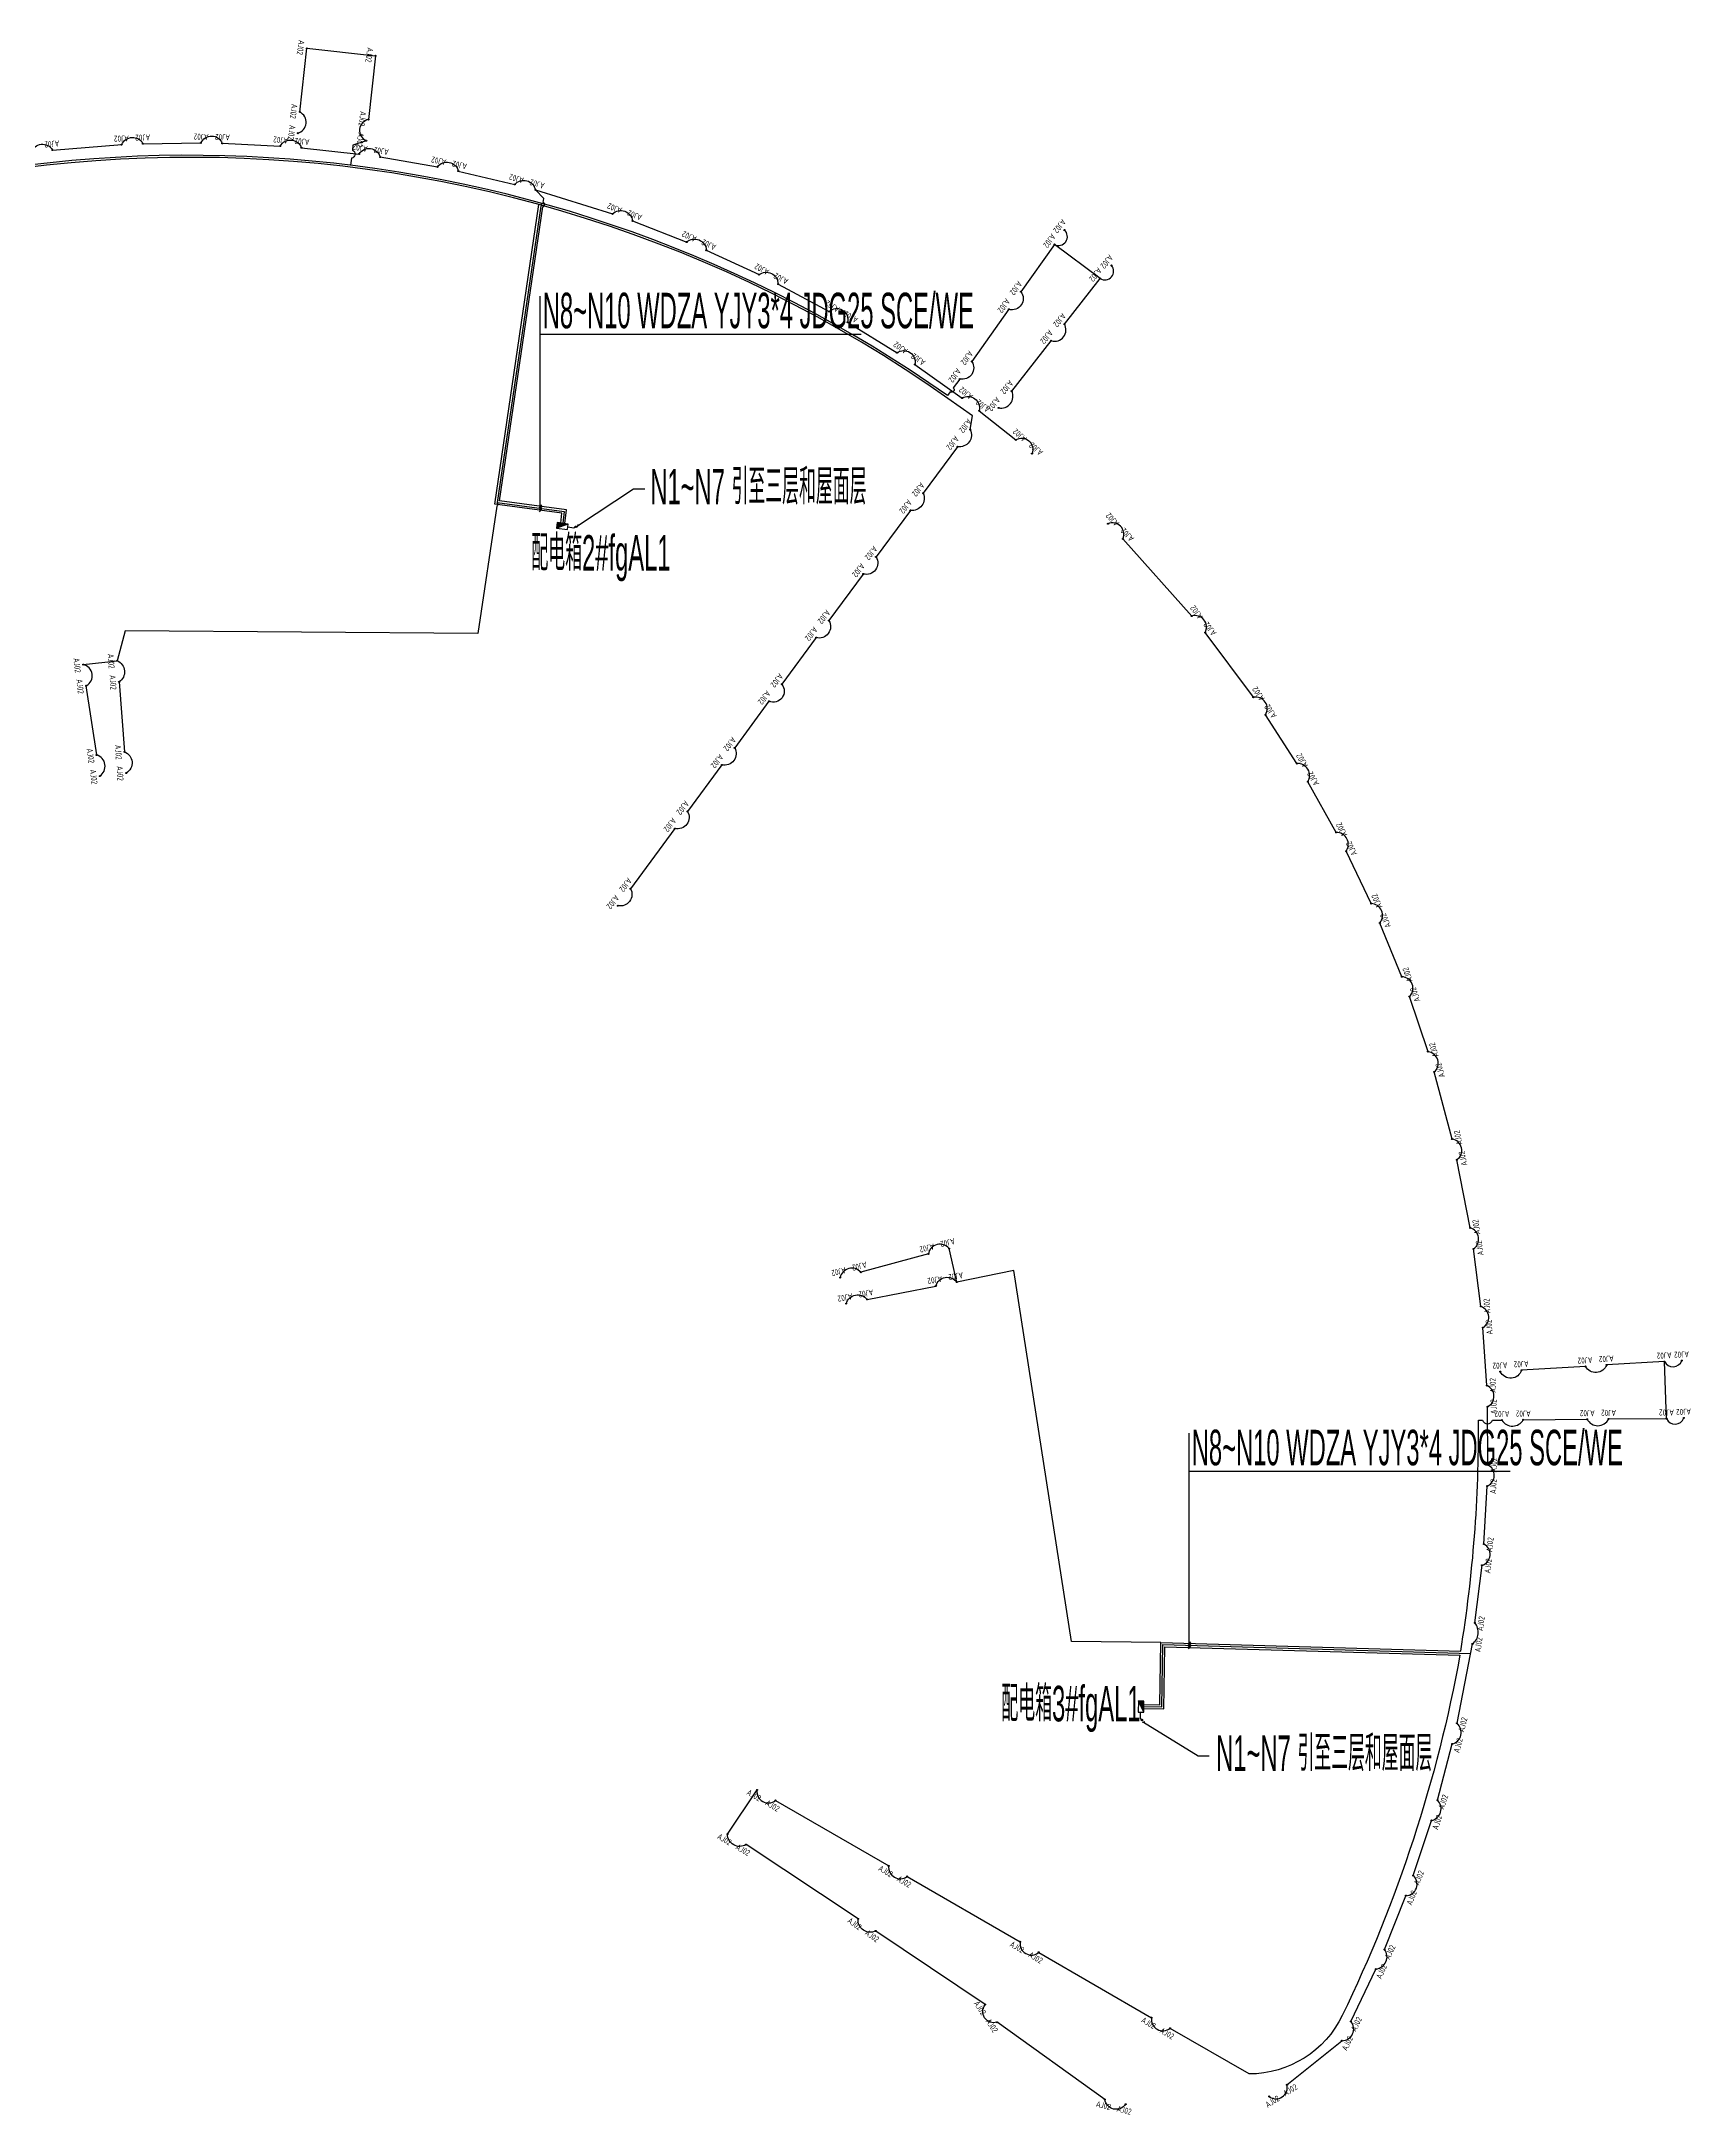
# Model space of a CAD drawing. Header units: inches. Extents: x -187843 to 1582678, y -554589 to 1835338.
# Drawn here: x -27902 to 134426, y 1631089 to 1835338 of the extents above; entities that cross this region are included whole.
import ezdxf
from ezdxf import colors
from ezdxf.entities.mleader import LeaderData, LeaderLine
from ezdxf.enums import TextEntityAlignment as Align
from ezdxf.math import Vec2, Vec3

# ---------------------------------------------------------------- set-up
doc = ezdxf.new("R2010")
doc.units = ezdxf.units.IN
doc.header["$MEASUREMENT"] = 0
doc.layers.get('0').update_dxf_attribs({"color": 253})
for name, color, linetype in [('0-AJ02', 1, 'Continuous'), ('0-L-灯具', 1, 'Continuous'), ('0-L-电箱', 90, 'Continuous'), ('0-LIGHT-TXT', 90, 'Continuous'), ('LT-220V', 5, 'Continuous'), ('强电220V', 1, 'Continuous')]:
    doc.layers.add(name, color=color, linetype=linetype)
doc.styles.add('GBZITI', font='gbenor.shx', dxfattribs={"height": 350, "bigfont": 'gbcbig.shx'})
doc.styles.add('SMDEI', font='smsim.shx', dxfattribs={"width": 0.75, "bigfont": 'smfs.shx'})
doc.styles.get("Standard").update_dxf_attribs({"font": 'arial.ttf'})

# ---------------------------------------------------------------- blocks, each defined once
blk = doc.blocks.new('AJ02')
at = {"layer": '0-AJ02', "color": 1}
for p, q in [((-9, -9), (9, 9)), ((9, -9), (-9, 9))]:
    blk.add_line(p, q, dxfattribs=at)
for radius in [25, 12.5]:
    blk.add_circle((0, 0), radius, dxfattribs=at)
at = {"layer": '0-AJ02', "style": 'GBZITI', "width": 0.8}
blk.add_text('AJ02', height=300, rotation=360, dxfattribs=at).set_placement((0, -450, 0), align=Align.CENTER)
blk = doc.blocks.new('A$C6D811006')
at = {"layer": '强电220V'}
h = blk.add_hatch(dxfattribs=at)
h.set_pattern_fill('ANGLE', color=256, angle=-47.18273)
h.set_pattern_definition([(312.81726666, (-1537605.358, 1188511.7405), (5.123672646, 4.747441797), [5.08, -1.905]), (42.81726666, (-1537605.358, 1188511.7405), (-4.747441797, 5.123672646), [5.08, -1.905])])
h.paths.add_polyline_path([(-583, 176), (-182, -196), (161, 980)])
blk.add_line((161, 980), (-182, -196), dxfattribs=at)
blk.add_lwpolyline([(161, 980), (-583, 176), (-182, -196), (563, 608)], close=True, dxfattribs=at)
blk = doc.blocks.new('引出')
at = {"layer": '0-L-电箱', "lineweight": -2}
h = blk.add_hatch(color=256, dxfattribs=at)
h.dxf.hatch_style = 1
h.paths.add_polyline_path([(75, 0, 1), (-75, 0, 1)])
blk.add_lwpolyline([(0, 0, 0, 0, 0), (-110, -329, 200, 0, 0), (-281, -841, 0, 0, 0)], format="xyseb", dxfattribs=at)
blk.add_circle((0, 0), 75, dxfattribs=at)
blk = doc.blocks.new('_Oblique')
at = {"color": 0, "linetype": 'ByBlock', "lineweight": -2}
blk.add_line((-0.5, -0.5), (0.5, 0.5), dxfattribs=at)

msp = doc.modelspace()

# ---------------------------------------------------------------- linework, layer by layer
at = {"layer": '0-LIGHT-TXT', "color": 7}
for points in [[(21228, 1789136), (21228, 1789136), (21228, 1810236)], [(21228, 1806502), (52848, 1806502)], [(21349, 1789680), (21108, 1789401)], [(21349, 1789478), (21108, 1789199)], [(21349, 1789276), (21108, 1788997)], [(85152, 1677110), (85152, 1677110), (85152, 1698210)], [(85152, 1694476), (116772, 1694476)], [(85271, 1677450), (85030, 1677171)], [(85273, 1677650), (85032, 1677371)], [(85273, 1677250), (85032, 1676971)]]:
    msp.add_lwpolyline(points, dxfattribs=at)
at = {"layer": 'LT-220V'}
for points in [[(-2660, 1826303), (-2660, 1826303, 0.6845578), (-2454, 1828382), (-1765, 1834664), (4993, 1833913), (4307, 1827650, 0.7359959), (4090, 1825563)], [(-28901, 1824405, -0.6585065), (-26818, 1824642), (-20002, 1825178, -0.6290126), (-17912, 1825268), (-12195, 1825344, -0.6525558), (-10090, 1825308), (-4389, 1825026, -0.6503386), (-2301, 1824870), (3381, 1824248, -0.6564915), (5456, 1823956), (11105, 1822986, -0.6326597), (13153, 1822569), (18721, 1821252, -0.6244172), (20750, 1820716), (28342, 1818351, -0.6177557), (30321, 1817655), (35649, 1815579, -0.6330544), (37581, 1814764), (42772, 1812366, -0.6175423), (44652, 1811434), (49685, 1808729, -0.7423897), (51505, 1807679), (56365, 1804667, -0.6913697), (58117, 1803512), (62783, 1800210, -0.6624405), (64465, 1798964, -0.6624405)], [(62549, 1802081), (61903, 1801218, -0.9322325), (61594, 1800809), (61337, 1800444, 0.2753922), (-70923, 1810616), (-71182, 1811138, 0.8652331), (-71492, 1811763), (-71967, 1812719)], [(4090, 1825563), (2781, 1825123), (2719, 1824620, -0.8133335), (2624, 1823851), (2538, 1823148)], [(63579, 1797098), (63787, 1798448), (61385, 1800166, 0.3158976), (-87201, 1800740), (-86885, 1799675)], [(23634, 1787841), (23812, 1789193), (17219, 1790078), (21466, 1819050, 0.7315775), (21529, 1819486), (21583, 1819850), (20750, 1820716)], [(21315, 1819406), (21300, 1819297, -0.9109868), (21271, 1819099), (16992, 1789907), (23587, 1789022), (23435, 1787867)], [(71866, 1815338, 0.892792), (72850, 1816762, 2.7403972)], [(66379, 1799233), (66379, 1799233, 0.625187), (67662, 1800887), (71562, 1805844, 0.6822373), (72849, 1807501), (76383, 1811982), (71866, 1815338), (68573, 1810679, -0.7307948), (67383, 1808950), (63744, 1803799, -0.6676709), (62549, 1802081)], [(76383, 1811982, 0.8621714), (77495, 1813265, 1.0095611)], [(64461, 1798950), (68059, 1796088, -0.7273755), (69663, 1794734)], [(63579, 1797098, -0.6079302), (62330, 1795413), (58938, 1790827, -0.5914911), (57689, 1789141), (54298, 1784556, -0.6786558), (53048, 1782870), (49657, 1778284, -0.6710752), (48408, 1776598), (45016, 1772013, -0.7729744), (43756, 1770326), (40376, 1765741, -0.6493095), (39125, 1764067), (35733, 1759483, -0.6587459), (34486, 1757784), (30109, 1751867, -0.6548937), (28858, 1750191)], [(16992, 1789907), (16980, 1789828, -0.7393563), (16941, 1789567), (15072, 1776996), (-19665, 1777286), (-20435, 1774321)], [(93019, 1632877, 0.7124525), (94777, 1634022), (100182, 1638366, 0.6506704), (101068, 1640268), (103534, 1645424, 0.5942849), (104378, 1647352), (106492, 1652651, 0.6764213), (107206, 1654630), (109003, 1660063, 0.6072073), (109599, 1662058), (111048, 1667600, 0.6044069), (111524, 1669637), (113048, 1677449, 0.4256092), (113279, 1679534), (113989, 1685202, 0.6694701), (114172, 1687290), (114497, 1693006, 0.6454432), (114551, 1695096), (114526, 1700815, 0.6439391), (114449, 1702915), (114079, 1708617, 0.6413023), (113879, 1710704), (113154, 1716380, 0.6267796), (112829, 1718448), (111516, 1725159, 0.6731594), (111042, 1727202), (109282, 1733808, 0.6465997), (108672, 1735806), (106831, 1741228, 0.6649376), (106089, 1743191), (103931, 1748485, 0.616101), (103071, 1750399), (100594, 1755551, 0.623272), (99618, 1757409), (96831, 1762401, 0.6130877), (95744, 1764195), (92658, 1769007, 0.6590866), (91474, 1770730), (86713, 1777097, 0.669536), (85397, 1778730), (78612, 1786325, 0.6756955), (77145, 1787826)], [(-22159, 1762962, 0.6389392), (-22464, 1765038), (-23495, 1771863, 0.7083086), (-23789, 1773940), (-20435, 1774323, -0.5937462), (-20254, 1772232), (-19729, 1765355, -0.6309658), (-19553, 1763258)], [(51360, 1710988, -0.6047096), (53417, 1711403), (60193, 1712719, -0.627785), (62254, 1713100), (61492, 1716410, 0.6487922), (59463, 1715882), (52797, 1714081, 0.6222254), (50769, 1713553)], [(80681, 1671482), (82240, 1671454), (82361, 1677591), (111888, 1676739, 0.0425255), (113639, 1699508), (114045, 1699509, 0.7705129), (115008, 1699510), (115952, 1699511, 0.5832094), (118050, 1699547), (124338, 1699602, 0.61963), (126450, 1699617), (132157, 1699652), (131959, 1705275), (126266, 1704939, -0.6361239), (124171, 1704791), (117880, 1704426, -0.6809613), (115786, 1704282)], [(131959, 1705275, 0.6405286), (133657, 1705356, 6.1894662)], [(132157, 1699652, 0.678511), (133866, 1699721, 2.8612879)], [(80674, 1671082), (82632, 1671048), (82753, 1677180), (111816, 1676341, -0.0677824), (100225, 1640854, -0.2866999), (91052, 1635087), (83271, 1639579)], [(78885, 1632099, -0.6834994), (76839, 1632565), (66215, 1640179, -0.7286946), (65049, 1641923), (54265, 1649171, -0.5898882), (52542, 1650370), (41498, 1657682, -0.5903656), (39672, 1658716), (42580, 1663068, 0.6807481), (44405, 1662033), (55549, 1655584, 0.6535784), (57351, 1654544), (68499, 1648108, 0.6916068), (70324, 1647054), (81441, 1640632, 0.6892756), (83267, 1639597)]]:
    msp.add_lwpolyline(points, format="xyb", dxfattribs=at)
for points in [[(23237, 1787893), (23363, 1788850), (16764, 1789735), (21092, 1819260)], [(24731, 1787522), (24538, 1787396), (23936, 1787477)], [(82361, 1677591), (73542, 1677683), (67879, 1714261), (62254, 1713100)], [(80677, 1671282), (82436, 1671251), (82557, 1677385), (112865, 1676511)], [(80492, 1669954), (80344, 1670130), (80351, 1670738)]]:
    msp.add_lwpolyline(points, dxfattribs=at)

# ---------------------------------------------------------------- block references
at = {"layer": '0-AJ02'}
for p, xscale, yscale, zscale, rotation in [((-1772, 1834658), 2, 2, 2, 261.893897204169), ((4986, 1833922), 2, 2, 2, 261.8462137166467), ((-2461, 1828392), 2, 2, 2, 263.3801543611377), ((4307, 1827650), 2, 2, 2, 262.8848852670366), ((-20008, 1825172), 2, 2, 2, 181.4507447161011), ((-17912, 1825268), 2, 2, 2, 181.4507447161011), ((-12195, 1825344), 2, 2, 2, 177.619667640766), ((-10097, 1825301), 2, 2, 2, 177.619667640766), ((-2660, 1826303), 2, 2, 2, 263.3801543611377), ((4090, 1825563), 2, 2, 2, 262.8848852670366), ((-26820, 1824639), 2, 2, 2, 185.3648744532325), ((-4389, 1825026), 2, 2, 2, 174.6566234831314), ((-2296, 1824874), 2, 2, 2, 174.6566234831314), ((3388, 1824252), 2, 2, 2, 170.4259654672876), ((5463, 1823946), 2, 2, 2, 170.4259654672876), ((11098, 1822981), 2, 2, 2, 167.5255962713204), ((13156, 1822570), 2, 2, 2, 167.5255962713204), ((18721, 1821252), 1.999999999999999, 1.999999999999999, 1.999999999999999, 164.0245166152528), ((20750, 1820716), 1.999999999999999, 1.999999999999999, 1.999999999999999, 164.0245166152528), ((28342, 1818351), 2, 2, 2, 159.4201950046494), ((30321, 1817655), 2, 2, 2, 159.4201950046494), ((35649, 1815579), 2, 2, 2, 155.9199137308889), ((37582, 1814763), 2, 2, 2, 155.9199137308889), ((71866, 1815338), 2, 2, 2, 233.8484590019873), ((72850, 1816762), 2, 2, 2, 231.1872166492314), ((77495, 1813265), 2, 2, 2, 231.1872166492314), ((42772, 1812366), 2, 2, 2, 152.4196324571285), ((44652, 1811434), 2, 2, 2, 152.4196324571285), ((76383, 1811982), 2, 2, 2, 231.1872166492314), ((49686, 1808725), 2, 2, 2, 148.9193511833681), ((67383, 1808950), 2, 2, 2, 234.2827800885489), ((68573, 1810679), 2, 2, 2, 234.2827800885489), ((51505, 1807679), 2, 2, 2, 148.9193511833681), ((72849, 1807501), 2, 2, 2, 230.9766882799377), ((56365, 1804667), 2, 2, 2, 145.4190699096076), ((71562, 1805844), 2, 2, 2, 230.9766882799377), ((58117, 1803513), 2, 2, 2, 145.4190699096076), ((63743, 1803806), 2, 2, 2, 234.108320829997), ((62549, 1802081), 2, 2, 2, 234.108320829997), ((67661, 1800894), 2, 2, 2, 231.160772770663), ((62783, 1800210), 2, 2, 2, 141.9187886358473), ((64461, 1798950), 2, 2, 2, 141.9187886358473), ((66379, 1799233), 2, 2, 2, 231.160772770663), ((63579, 1797098), 2, 2, 2, 232.2722416962126), ((62330, 1795413), 2, 2, 2, 232.2722416962126), ((68059, 1796086), 2, 2, 2, 138.6782152827912), ((69663, 1794734), 2, 2, 2, 138.6782152827912), ((58938, 1790827), 2, 2, 2, 232.2722416962126), ((57689, 1789141), 2, 2, 2, 232.2722416962126), ((77145, 1787825), 2, 2, 2, 133.1764205632809), ((78612, 1786325), 2, 2, 2, 133.1764205632809), ((54298, 1784556), 2, 2, 2, 232.2722416962126), ((53048, 1782870), 2, 2, 2, 232.2722416962126), ((49657, 1778284), 2, 2, 2, 232.2722416962126), ((85397, 1778730), 2, 2, 2, 127.6746258437707), ((48408, 1776598), 2, 2, 2, 232.2722416962126), ((86713, 1777097), 2, 2, 2, 127.6746258437707), ((-23789, 1773940), 2, 2, 2, 276.8523613378351), ((-20434, 1774322), 2, 2, 2, 273.7390710249342), ((45016, 1772013), 2, 2, 2, 232.2722416962126), ((-23495, 1771863), 2, 2, 2, 276.8523613378351), ((-20254, 1772232), 2, 2, 2, 273.7390710249342), ((43767, 1770327), 2, 2, 2, 232.2722416962126), ((91462, 1770732), 2, 2, 2, 123.5361699286528), ((92657, 1769008), 2, 2, 2, 123.5361699286528), ((-22464, 1765038), 2, 2, 2, 277.169191210485), ((-19722, 1765349), 2, 2, 2, 273.4404144653945), ((39127, 1764055), 2, 2, 2, 232.2722416962126), ((40376, 1765741), 2, 2, 2, 232.2722416962126), ((95744, 1764195), 2, 2, 2, 120.0357945219148), ((-22159, 1762962), 2, 2, 2, 277.169191210485), ((-19553, 1763258), 2, 2, 2, 273.4404144653945), ((96831, 1762401), 2, 2, 2, 120.0357945219148), ((34486, 1757784), 2, 2, 2, 232.2722416962126), ((35735, 1759470), 2, 2, 2, 232.2722416962126), ((99618, 1757409), 2, 2, 2, 116.535419115177), ((100594, 1755551), 2, 2, 2, 116.535419115177), ((30109, 1751867), 2, 2, 2, 232.2722416962126), ((28859, 1750181), 2, 2, 2, 232.2722416962126), ((103071, 1750399), 2, 2, 2, 113.0350437084393), ((103931, 1748485), 2, 2, 2, 113.0350437084393), ((106089, 1743191), 2, 2, 2, 109.5346683017018), ((106831, 1741228), 2, 2, 2, 109.5346683017018), ((108661, 1735812), 2, 2, 2, 106.0342928949642), ((109282, 1733808), 2, 2, 2, 106.0342928949642), ((111042, 1727202), 2, 2, 2, 101.878572126404), ((111516, 1725159), 2, 2, 2, 101.878572126404), ((112824, 1718452), 2, 2, 2, 97.86487445324337), ((59461, 1715880), 2, 2, 2, 193.4448684667964), ((61492, 1716410), 2, 2, 2, 193.4448684667964), ((113154, 1716380), 2, 2, 2, 97.86487445324337), ((50767, 1713550), 2, 2, 2, 193.4686619086705), ((52797, 1714081), 2, 2, 2, 193.4686619086705), ((60191, 1712721), 2, 2, 2, 189.2191159319732), ((62254, 1713100), 2, 2, 2, 189.2191159319732), ((51360, 1710988), 2, 2, 2, 190.2007526325535), ((53417, 1711403), 2, 2, 2, 190.2007526325535), ((113874, 1710708), 2, 2, 2, 94.36487445324374), ((114077, 1708620), 2, 2, 2, 94.36487445324374), ((124171, 1704791), 2, 2, 2, 182.8999174625142), ((126264, 1704941), 2, 2, 2, 182.8999174625142), ((131959, 1705275), 2, 2, 2, 182.4655963759527), ((133668, 1705368), 2, 2, 2, 182.4655963759527), ((114449, 1702915), 2, 2, 2, 90.86487445324421), ((115786, 1704282), 2, 2, 2, 182.7254582039624), ((117879, 1704425), 2, 2, 2, 182.7254582039624), ((114524, 1700818), 2, 2, 2, 90.86487445324421), ((115952, 1699511), 2, 2, 2, 179.7779101446284), ((118050, 1699547), 2, 2, 2, 179.7779101446284), ((124352, 1699588), 2, 2, 2, 179.5938256539031), ((126450, 1699617), 2, 2, 2, 179.5938256539031), ((132157, 1699652), 2, 2, 2, 179.8043540231968), ((133866, 1699721), 2, 2, 2, 182.4655963759527), ((114547, 1695101), 2, 2, 2, 87.3648744532449), ((114494, 1693003), 2, 2, 2, 87.3648744532449), ((114168, 1687295), 2, 2, 2, 83.86487445324526), ((113987, 1685205), 2, 2, 2, 83.86487445324526), ((113279, 1679534), 2, 2, 2, 82.50545152444262), ((113048, 1677449), 2, 2, 2, 82.50545152444262), ((111519, 1669645), 2, 2, 2, 75.84032294065419), ((111048, 1667600), 2, 2, 2, 75.84032294065419), ((42580, 1663068), 2, 2, 2, 329.2812032585305), ((109592, 1662072), 2, 2, 2, 72.34032294065914), ((44405, 1662033), 2, 2, 2, 329.2812032585305), ((108997, 1660060), 2, 2, 2, 72.34032294065914), ((39672, 1658716), 2, 2, 2, 329.2812032585305), ((41498, 1657682), 2, 2, 2, 329.2812032585305), ((55544, 1655583), 2, 2, 2, 329.2812032585305), ((57370, 1654549), 2, 2, 2, 329.2812032585305), ((107206, 1654630), 2, 2, 2, 68.8403229406642), ((106489, 1652658), 2, 2, 2, 68.8403229406642), ((52542, 1650370), 1.999999999999999, 1.999999999999999, 1.999999999999999, 323.9881409791801), ((54265, 1649171), 1.999999999999999, 1.999999999999999, 1.999999999999999, 323.9881409791801), ((68494, 1648106), 2, 2, 2, 329.2812032585305), ((70319, 1647072), 2, 2, 2, 329.2812032585305), ((104370, 1647349), 2, 2, 2, 65.34032294066935), ((103534, 1645424), 2, 2, 2, 65.34032294066935), ((65049, 1641923), 2, 2, 2, 302.5740209392996), ((66215, 1640179), 2, 2, 2, 302.5740209392996), ((81441, 1640632), 2, 2, 2, 329.2812032585305), ((101068, 1640268), 2, 2, 2, 63.82999878847286), ((83267, 1639597), 2, 2, 2, 329.2812032585305), ((100182, 1638366), 2, 2, 2, 63.82999878847286), ((94777, 1634022), 2, 2, 2, 31.86523104745615), ((76839, 1632565), 2, 2, 2, 345.9786246154897), ((78885, 1632099), 2, 2, 2, 345.9786246154897), ((93019, 1632877), 2, 2, 2, 31.86523104745615)]:
    msp.add_blockref('AJ02', p, dxfattribs=dict(at, xscale=xscale, yscale=yscale, zscale=zscale, rotation=rotation))
at = {"layer": '0-L-灯具'}
for p, rotation in [((24731, 1787522), 139.3369454356261), ((80492, 1669954), 56.30535645199185)]:
    msp.add_blockref('引出', p, dxfattribs=dict(at, rotation=rotation))
at = {"layer": '0-L-电箱'}
for p, rotation in [((23085, 1787362), 305.1947218098867), ((80133, 1671568), 222.1631328262523)]:
    msp.add_blockref('A$C6D811006', p, dxfattribs=dict(at, rotation=rotation))

# ---------------------------------------------------------------- texts
at = {"layer": '0-LIGHT-TXT', "color": 7, "style": 'SMDEI', "width": 0.5}
for s, p in [('N8~N10 WDZA YJY3*4 JDG25 SCE/WE', (21474, 1807083)), ('N1~N7 引至三层和屋面层', (32065, 1789723)), ('配电箱2#fgAL1', (20355, 1783202)), ('N8~N10 WDZA YJY3*4 JDG25 SCE/WE', (85398, 1695057)), ('配电箱3#fgAL1', (66648, 1669827)), ('N1~N7 引至三层和屋面层', (87800, 1664935))]:
    msp.add_text(s, height=3500, dxfattribs=at).set_placement(p)

# ---------------------------------------------------------------- leaders
at = {"layer": '0-LIGHT-TXT', "color": 7}
ml = msp.add_multileader_mtext('Standard', dxfattribs=at)
ml.set_content('', color=7)
ml.set_leader_properties()
ml.set_arrow_properties(name='OBLIQUE')
ml.build(insert=Vec2(0, 0))
ml.multileader.update_dxf_attribs({"text_right_attachment_type": 6, "dogleg_length": 0.36, "arrow_head_size": 200})
ctx = ml.context
ctx.base_point, ctx.char_height, ctx.arrow_head_size, ctx.landing_gap_size, ctx.plane_origin = Vec3(31511, 1791257), 0.18, 200, 0.09, Vec3(30653, 1788321)
ctx.right_attachment = 6
notes = []
notes.append((ctx, [(0, (1, 1, 0), (30416, 1791257), (1, 0), 1095, [(0, [(24899, 1787623)], 0, [])])]))
ctx.mtext.insert, ctx.mtext.flow_direction = Vec3(31511, 1791257), 5
ml = msp.add_multileader_mtext('Standard', dxfattribs=at)
ml.set_content('', color=7)
ml.set_leader_properties()
ml.set_arrow_properties(name='OBLIQUE')
ml.build(insert=Vec2(0, 0))
ml.multileader.update_dxf_attribs({"text_right_attachment_type": 6, "dogleg_length": 0.36, "arrow_head_size": 200})
ctx = ml.context
ctx.base_point, ctx.char_height, ctx.arrow_head_size, ctx.landing_gap_size, ctx.plane_origin = Vec3(87128, 1666434), 0.18, 200, 0.09, Vec3(88342, 1670794)
ctx.right_attachment = 6
notes.append((ctx, [(0, (1, 1, 0), (86033, 1666434), (1, 0), 1095, [(0, [(80649, 1669752)], 0, [])])]))
ctx.mtext.insert, ctx.mtext.flow_direction = Vec3(87128, 1666435), 5
for ctx, leaders in notes:
    for number, flags, end, landing, length, lines in leaders:
        leader = LeaderData()
        leader.index, (leader.has_last_leader_line, leader.has_dogleg_vector, leader.attachment_direction) = number, flags
        leader.last_leader_point, leader.dogleg_vector, leader.dogleg_length = Vec3(end), Vec3(landing), length
        for number, points, colour, breaks in lines:
            line = LeaderLine()
            line.index, line.vertices, line.color, line.breaks = number, Vec3.list(points), colors.encode_raw_color(colour), breaks
            leader.lines.append(line)
        ctx.leaders.append(leader)

doc.saveas('drawing.dxf')
